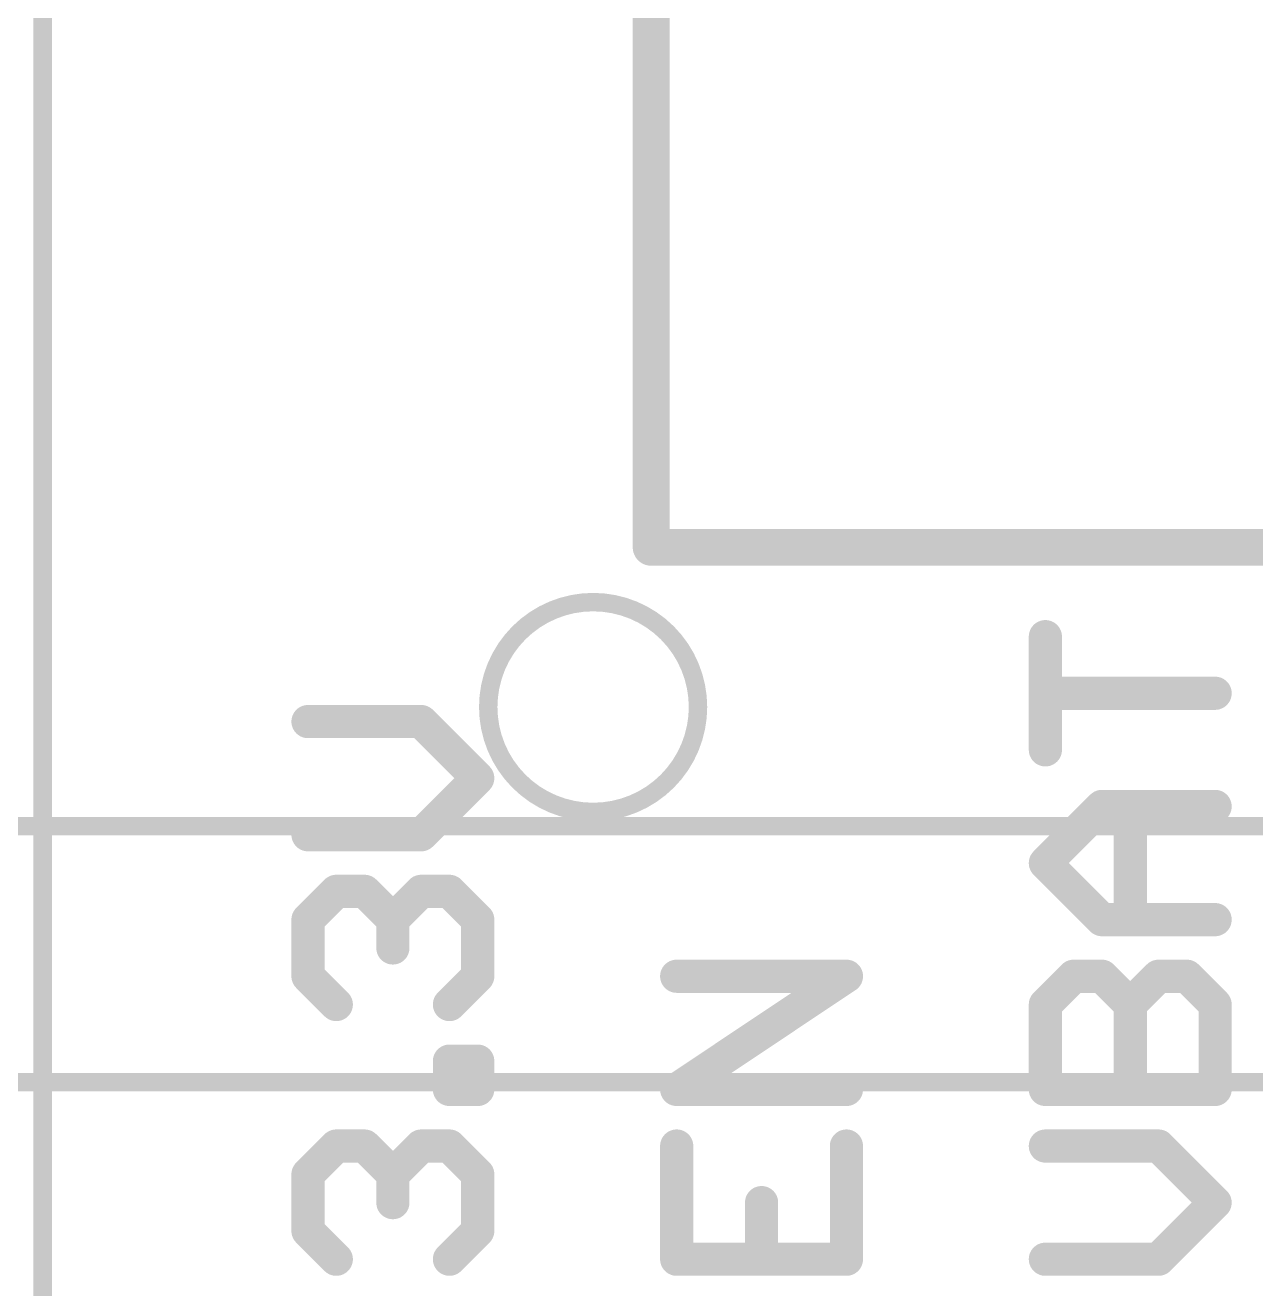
# Model space of a CAD drawing. Header units: millimetres. Extents: x 14 to 185, y 20 to 238.
# Drawn here: x 42.55 to 51.03, y 29.82 to 38.52 of the extents above; entities that cross this region are included whole.
import ezdxf

# ---------------------------------------------------------------- set-up
doc = ezdxf.new("R2010")
doc.units = ezdxf.units.MM
doc.layers.add('BottomOverlay', color=54, linetype='Continuous')
doc.layers.add('TopOverlay', color=2, linetype='Continuous')

# ---------------------------------------------------------------- blocks, each defined once
blk = doc.blocks.new('ADAFRUIT_746_10')
at = {"layer": 'TopOverlay', "const_width": 0.127}
for points in [[(-2.54, 0.508), (-2.54, 28.337)], [(1.5885, 7.494), (1.5885, 23.494)], [(1.5885, 7.494), (1.5885, 23.494)], [(1.7155, 7.494), (1.7155, 23.494)], [(1.7155, 7.494), (1.7155, 23.494)], [(1.652, 7.5575), (17.652, 7.5575)], [(1.652, 7.4305), (17.652, 7.4305)], [(4.317, 6.099), (4.317, 6.8786)], [(4.4186, 6.099), (4.4186, 6.8786)], [(4.3678, 6.5396), (5.5372, 6.5396)], [(4.3678, 6.438), (5.5372, 6.438)], [(-0.7122, 6.3447), (0.0674, 6.3447)], [(0.1033, 6.3298), (0.4931, 5.94)], [(-0.7122, 6.2431), (0.0674, 6.2431)], [(0.0315, 6.258), (0.4213, 5.8682)], [(0.0315, 5.5502), (0.4213, 5.94)], [(0.1033, 5.4784), (0.4931, 5.8682)], [(4.3319, 5.3553), (4.7217, 5.7451)], [(4.7576, 5.76), (5.5372, 5.76)], [(4.9017, 4.9296), (4.9017, 5.7092)], [(5.0033, 4.9296), (5.0033, 5.7092)], [(4.4037, 5.2835), (4.7935, 5.6733)], [(4.7576, 5.6584), (5.5372, 5.6584)], [(-0.7122, 5.5651), (0.0674, 5.5651)], [(-0.7122, 5.4635), (0.0674, 5.4635)], [(4.4037, 5.3553), (4.7935, 4.9655)], [(4.3319, 5.2835), (4.7217, 4.8937)], [(-0.7481, 4.9655), (-0.5532, 5.1604)], [(-0.5173, 5.1753), (-0.3224, 5.1753)], [(-0.2865, 5.1604), (-0.0916, 4.9655)], [(-0.1634, 4.9655), (0.0315, 5.1604)], [(0.0674, 5.1753), (0.2623, 5.1753)], [(0.2982, 5.1604), (0.4931, 4.9655)], [(-0.6763, 4.8937), (-0.4814, 5.0886)], [(-0.5173, 5.0737), (-0.3224, 5.0737)], [(-0.3583, 5.0886), (-0.1634, 4.8937)], [(-0.0916, 4.8937), (0.1033, 5.0886)], [(0.0674, 5.0737), (0.2623, 5.0737)], [(0.2264, 5.0886), (0.4213, 4.8937)], [(-0.763, 4.5398), (-0.763, 4.9296)], [(-0.6614, 4.5398), (-0.6614, 4.9296)], [(-0.1783, 4.7347), (-0.1783, 4.9296)], [(-0.0767, 4.7347), (-0.0767, 4.9296)], [(0.4064, 4.5398), (0.4064, 4.9296)], [(0.508, 4.5398), (0.508, 4.9296)], [(4.7576, 4.9804), (5.5372, 4.9804)], [(4.7576, 4.8788), (5.5372, 4.8788)], [(-0.6763, 4.5757), (-0.4814, 4.3808)], [(0.2264, 4.3808), (0.4213, 4.5757)], [(1.7996, 3.8025), (2.969, 4.5821)], [(1.8278, 4.5906), (2.9972, 4.5906)], [(4.3319, 4.3808), (4.5268, 4.5757)], [(4.5627, 4.5906), (4.7576, 4.5906)], [(4.7935, 4.5757), (4.9884, 4.3808)], [(4.9166, 4.3808), (5.1115, 4.5757)], [(5.1474, 4.5906), (5.3423, 4.5906)], [(5.3782, 4.5757), (5.5731, 4.3808)], [(-0.7481, 4.5039), (-0.5532, 4.309)], [(0.2982, 4.309), (0.4931, 4.5039)], [(1.8278, 4.489), (2.9972, 4.489)], [(1.856, 3.7179), (3.0254, 4.4975)], [(4.4037, 4.309), (4.5986, 4.5039)], [(4.5627, 4.489), (4.7576, 4.489)], [(4.7217, 4.5039), (4.9166, 4.309)], [(4.9884, 4.309), (5.1833, 4.5039)], [(5.1474, 4.489), (5.3423, 4.489)], [(5.3064, 4.5039), (5.5013, 4.309)], [(4.317, 3.7602), (4.317, 4.3449)], [(4.4186, 3.7602), (4.4186, 4.3449)], [(4.9017, 3.7602), (4.9017, 4.3449)], [(5.0033, 3.7602), (5.0033, 4.3449)], [(5.4864, 3.7602), (5.4864, 4.3449)], [(5.588, 3.7602), (5.588, 4.3449)], [(0.2115, 3.7602), (0.2115, 3.9551)], [(0.2623, 4.0059), (0.4572, 4.0059)], [(0.3131, 3.7602), (0.3131, 3.9551)], [(0.4064, 3.7602), (0.4064, 3.9551)], [(0.508, 3.7602), (0.508, 3.9551)], [(0.2623, 3.9043), (0.4572, 3.9043)], [(0.2623, 3.811), (0.4572, 3.811)], [(1.8278, 3.811), (2.9972, 3.811)], [(4.3678, 3.811), (5.5372, 3.811)], [(0.2623, 3.7094), (0.4572, 3.7094)], [(1.8278, 3.7094), (2.9972, 3.7094)], [(4.3678, 3.7094), (5.5372, 3.7094)], [(-0.5173, 3.4212), (-0.3224, 3.4212)], [(0.0674, 3.4212), (0.2623, 3.4212)], [(4.3678, 3.4212), (5.1474, 3.4212)], [(-0.7481, 3.2114), (-0.5532, 3.4063)], [(-0.6763, 3.1396), (-0.4814, 3.3345)], [(-0.3583, 3.3345), (-0.1634, 3.1396)], [(-0.2865, 3.4063), (-0.0916, 3.2114)], [(-0.1634, 3.2114), (0.0315, 3.4063)], [(-0.0916, 3.1396), (0.1033, 3.3345)], [(0.2264, 3.3345), (0.4213, 3.1396)], [(0.2982, 3.4063), (0.4931, 3.2114)], [(1.777, 2.5908), (1.777, 3.3704)], [(1.8786, 2.5908), (1.8786, 3.3704)], [(2.9464, 2.5908), (2.9464, 3.3704)], [(3.048, 2.5908), (3.048, 3.3704)], [(5.1115, 3.3345), (5.5013, 2.9447)], [(5.1833, 3.4063), (5.5731, 3.0165)], [(-0.5173, 3.3196), (-0.3224, 3.3196)], [(0.0674, 3.3196), (0.2623, 3.3196)], [(4.3678, 3.3196), (5.1474, 3.3196)], [(-0.763, 2.7857), (-0.763, 3.1755)], [(-0.6614, 2.7857), (-0.6614, 3.1755)], [(-0.1783, 2.9806), (-0.1783, 3.1755)], [(-0.0767, 2.9806), (-0.0767, 3.1755)], [(0.4064, 2.7857), (0.4064, 3.1755)], [(0.508, 2.7857), (0.508, 3.1755)], [(5.1115, 2.6267), (5.5013, 3.0165)], [(2.3617, 2.5908), (2.3617, 2.9806)], [(2.4633, 2.5908), (2.4633, 2.9806)], [(5.1833, 2.5549), (5.5731, 2.9447)], [(-0.6763, 2.8216), (-0.4814, 2.6267)], [(0.2264, 2.6267), (0.4213, 2.8216)], [(-0.7481, 2.7498), (-0.5532, 2.5549)], [(0.2982, 2.5549), (0.4931, 2.7498)], [(1.8278, 2.6416), (2.9972, 2.6416)], [(4.3678, 2.6416), (5.1474, 2.6416)], [(1.8278, 2.54), (2.9972, 2.54)], [(4.3678, 2.54), (5.1474, 2.54)]]:
    blk.add_lwpolyline(points, dxfattribs=at)
for points in [[(1.652, 7.4305, -1), (1.652, 7.5575)], [(1.7155, 7.494, -1), (1.5885, 7.494)], [(1.7155, 7.494, -1), (1.5885, 7.494)], [(4.317, 6.8786, -1), (4.4186, 6.8786)], [(4.3678, 6.438, -1), (4.3678, 6.5396)], [(5.5372, 6.5396, -1), (5.5372, 6.438)], [(-0.7122, 6.2431, -1), (-0.7122, 6.3447)], [(0.0315, 6.258, -1), (0.1033, 6.3298)], [(0.0674, 6.3447, -1), (0.0674, 6.2431)], [(4.4186, 6.099, -1), (4.317, 6.099)], [(0.4213, 5.94, -1), (0.4931, 5.8682)], [(0.4931, 5.94, -1), (0.4213, 5.8682)], [(4.7576, 5.6584, -1), (4.7576, 5.76)], [(4.7217, 5.7451, -1), (4.7935, 5.6733)], [(4.9017, 5.7092, -1), (5.0033, 5.7092)], [(5.5372, 5.76, -1), (5.5372, 5.6584)], [(-0.7122, 5.4635, -1), (-0.7122, 5.5651)], [(0.1033, 5.4784, -1), (0.0315, 5.5502)], [(0.0674, 5.5651, -1), (0.0674, 5.4635)], [(4.3319, 5.2835, -1), (4.4037, 5.3553)], [(4.4037, 5.2835, -1), (4.3319, 5.3553)], [(-0.5173, 5.0737, -1), (-0.5173, 5.1753)], [(-0.5532, 5.1604, -1), (-0.4814, 5.0886)], [(-0.3583, 5.0886, -1), (-0.2865, 5.1604)], [(-0.3224, 5.1753, -1), (-0.3224, 5.0737)], [(0.0674, 5.0737, -1), (0.0674, 5.1753)], [(0.0315, 5.1604, -1), (0.1033, 5.0886)], [(0.2264, 5.0886, -1), (0.2982, 5.1604)], [(0.2623, 5.1753, -1), (0.2623, 5.0737)], [(-0.763, 4.9296, -1), (-0.6614, 4.9296)], [(-0.6763, 4.8937, -1), (-0.7481, 4.9655)], [(-0.1783, 4.9296, -1), (-0.0767, 4.9296)], [(-0.0916, 4.8937, -1), (-0.1634, 4.9655)], [(-0.0916, 4.9655, -1), (-0.1634, 4.8937)], [(0.4064, 4.9296, -1), (0.508, 4.9296)], [(0.4931, 4.9655, -1), (0.4213, 4.8937)], [(4.7576, 4.8788, -1), (4.7576, 4.9804)], [(4.7935, 4.9655, -1), (4.7217, 4.8937)], [(5.0033, 4.9296, -1), (4.9017, 4.9296)], [(5.5372, 4.9804, -1), (5.5372, 4.8788)], [(-0.0767, 4.7347, -1), (-0.1783, 4.7347)], [(-0.7481, 4.5039, -1), (-0.6763, 4.5757)], [(0.4213, 4.5757, -1), (0.4931, 4.5039)], [(1.8278, 4.489, -1), (1.8278, 4.5906)], [(2.969, 4.5821, -1), (3.0254, 4.4975)], [(2.9972, 4.5906, -1), (2.9972, 4.489)], [(4.5627, 4.489, -1), (4.5627, 4.5906)], [(4.5268, 4.5757, -1), (4.5986, 4.5039)], [(4.7217, 4.5039, -1), (4.7935, 4.5757)], [(4.7576, 4.5906, -1), (4.7576, 4.489)], [(5.1474, 4.489, -1), (5.1474, 4.5906)], [(5.1115, 4.5757, -1), (5.1833, 4.5039)], [(5.3064, 4.5039, -1), (5.3782, 4.5757)], [(5.3423, 4.5906, -1), (5.3423, 4.489)], [(-0.6614, 4.5398, -1), (-0.763, 4.5398)], [(0.508, 4.5398, -1), (0.4064, 4.5398)], [(-0.4814, 4.3808, -1), (-0.5532, 4.309)], [(0.2982, 4.309, -1), (0.2264, 4.3808)], [(4.317, 4.3449, -1), (4.4186, 4.3449)], [(4.4037, 4.309, -1), (4.3319, 4.3808)], [(4.9017, 4.3449, -1), (5.0033, 4.3449)], [(4.9884, 4.309, -1), (4.9166, 4.3808)], [(4.9884, 4.3808, -1), (4.9166, 4.309)], [(5.4864, 4.3449, -1), (5.588, 4.3449)], [(5.5731, 4.3808, -1), (5.5013, 4.309)], [(0.2115, 3.9551, -1), (0.3131, 3.9551)], [(0.2623, 3.9043, -1), (0.2623, 4.0059)], [(0.4064, 3.9551, -1), (0.508, 3.9551)], [(0.4572, 4.0059, -1), (0.4572, 3.9043)], [(0.2623, 3.7094, -1), (0.2623, 3.811)], [(0.4572, 3.811, -1), (0.4572, 3.7094)], [(1.8278, 3.7094, -1), (1.8278, 3.811)], [(1.856, 3.7179, -1), (1.7996, 3.8025)], [(2.9972, 3.811, -1), (2.9972, 3.7094)], [(4.3678, 3.7094, -1), (4.3678, 3.811)], [(5.5372, 3.811, -1), (5.5372, 3.7094)], [(0.3131, 3.7602, -1), (0.2115, 3.7602)], [(0.508, 3.7602, -1), (0.4064, 3.7602)], [(4.4186, 3.7602, -1), (4.317, 3.7602)], [(5.0033, 3.7602, -1), (4.9017, 3.7602)], [(5.588, 3.7602, -1), (5.4864, 3.7602)], [(-0.5173, 3.3196, -1), (-0.5173, 3.4212)], [(-0.5532, 3.4063, -1), (-0.4814, 3.3345)], [(-0.3583, 3.3345, -1), (-0.2865, 3.4063)], [(-0.3224, 3.4212, -1), (-0.3224, 3.3196)], [(0.0674, 3.3196, -1), (0.0674, 3.4212)], [(0.0315, 3.4063, -1), (0.1033, 3.3345)], [(0.2264, 3.3345, -1), (0.2982, 3.4063)], [(0.2623, 3.4212, -1), (0.2623, 3.3196)], [(1.777, 3.3704, -1), (1.8786, 3.3704)], [(2.9464, 3.3704, -1), (3.048, 3.3704)], [(4.3678, 3.3196, -1), (4.3678, 3.4212)], [(5.1115, 3.3345, -1), (5.1833, 3.4063)], [(5.1474, 3.4212, -1), (5.1474, 3.3196)], [(-0.763, 3.1755, -1), (-0.6614, 3.1755)], [(-0.6763, 3.1396, -1), (-0.7481, 3.2114)], [(-0.1783, 3.1755, -1), (-0.0767, 3.1755)], [(-0.0916, 3.1396, -1), (-0.1634, 3.2114)], [(-0.0916, 3.2114, -1), (-0.1634, 3.1396)], [(0.4064, 3.1755, -1), (0.508, 3.1755)], [(0.4931, 3.2114, -1), (0.4213, 3.1396)], [(2.3617, 2.9806, -1), (2.4633, 2.9806)], [(5.5013, 3.0165, -1), (5.5731, 2.9447)], [(5.5731, 3.0165, -1), (5.5013, 2.9447)], [(-0.0767, 2.9806, -1), (-0.1783, 2.9806)], [(-0.7481, 2.7498, -1), (-0.6763, 2.8216)], [(0.4213, 2.8216, -1), (0.4931, 2.7498)], [(-0.6614, 2.7857, -1), (-0.763, 2.7857)], [(0.508, 2.7857, -1), (0.4064, 2.7857)], [(1.8278, 2.54, -1), (1.8278, 2.6416)], [(2.9972, 2.6416, -1), (2.9972, 2.54)], [(4.3678, 2.54, -1), (4.3678, 2.6416)], [(5.1474, 2.6416, -1), (5.1474, 2.54)], [(-0.4814, 2.6267, -1), (-0.5532, 2.5549)], [(0.2982, 2.5549, -1), (0.2264, 2.6267)], [(1.8786, 2.5908, -1), (1.777, 2.5908)], [(2.4633, 2.5908, -1), (2.3617, 2.5908)], [(3.048, 2.5908, -1), (2.9464, 2.5908)], [(5.1833, 2.5549, -1), (5.1115, 2.6267)]]:
    blk.add_lwpolyline(points, format="xyb", dxfattribs=at)
at = {"layer": 'TopOverlay'}
for points, const_width in [([(1.6203, 7.5575, 1), (1.6838, 7.5575, 1)], 0.0635), ([(1.6203, 7.5575, 1), (1.6838, 7.5575, 1)], 0.0635), ([(1.5568, 7.494, 1), (1.6203, 7.494, 1)], 0.0635), ([(1.5568, 7.494, 1), (1.6203, 7.494, 1)], 0.0635), ([(1.5568, 7.494, 1), (1.6203, 7.494, 1)], 0.0635), ([(1.5568, 7.494, 1), (1.6203, 7.494, 1)], 0.0635), ([(1.6203, 7.4305, 1), (1.6838, 7.4305, 1)], 0.0635), ([(1.6203, 7.4305, 1), (1.6838, 7.4305, 1)], 0.0635), ([(1.6838, 7.494, 1), (1.7473, 7.494, 1)], 0.0635), ([(1.6838, 7.494, 1), (1.7473, 7.494, 1)], 0.0635), ([(1.6838, 7.494, 1), (1.7473, 7.494, 1)], 0.0635), ([(1.6838, 7.494, 1), (1.7473, 7.494, 1)], 0.0635), ([(1.9746, 6.394, 1), (0.5294, 6.394, 1)], 0.127), ([(4.2852, 6.8786, 1), (4.3487, 6.8786, 1)], 0.0635), ([(4.2852, 6.8786, 1), (4.3487, 6.8786, 1)], 0.0635), ([(4.3868, 6.8786, 1), (4.4503, 6.8786, 1)], 0.0635), ([(4.3868, 6.8786, 1), (4.4503, 6.8786, 1)], 0.0635), ([(4.336, 6.5396, 1), (4.3995, 6.5396, 1)], 0.0635), ([(4.336, 6.5396, 1), (4.3995, 6.5396, 1)], 0.0635), ([(5.5054, 6.5396, 1), (5.569, 6.5396, 1)], 0.0635), ([(5.5054, 6.5396, 1), (5.569, 6.5396, 1)], 0.0635), ([(0.4976, 6.394, 1), (0.5611, 6.394, 1)], 0.0635), ([(1.9428, 6.394, 1), (2.0063, 6.394, 1)], 0.0635), ([(4.336, 6.438, 1), (4.3995, 6.438, 1)], 0.0635), ([(4.336, 6.438, 1), (4.3995, 6.438, 1)], 0.0635), ([(5.5054, 6.438, 1), (5.569, 6.438, 1)], 0.0635), ([(5.5054, 6.438, 1), (5.569, 6.438, 1)], 0.0635), ([(-0.744, 6.3447, 1), (-0.6805, 6.3447, 1)], 0.0635), ([(-0.744, 6.3447, 1), (-0.6805, 6.3447, 1)], 0.0635), ([(0.0356, 6.3447, 1), (0.0991, 6.3447, 1)], 0.0635), ([(0.0356, 6.3447, 1), (0.0991, 6.3447, 1)], 0.0635), ([(0.0715, 6.3298, 1), (0.135, 6.3298, 1)], 0.0635), ([(0.0715, 6.3298, 1), (0.135, 6.3298, 1)], 0.0635), ([(-0.744, 6.2431, 1), (-0.6805, 6.2431, 1)], 0.0635), ([(-0.744, 6.2431, 1), (-0.6805, 6.2431, 1)], 0.0635), ([(-0.0002, 6.258, 1), (0.0633, 6.258, 1)], 0.0635), ([(-0.0003, 6.258, 1), (0.0632, 6.258, 1)], 0.0635), ([(0.0356, 6.2431, 1), (0.0991, 6.2431, 1)], 0.0635), ([(0.0356, 6.2431, 1), (0.0991, 6.2431, 1)], 0.0635), ([(4.2852, 6.099, 1), (4.3487, 6.099, 1)], 0.0635), ([(4.2852, 6.099, 1), (4.3487, 6.099, 1)], 0.0635), ([(4.3868, 6.099, 1), (4.4503, 6.099, 1)], 0.0635), ([(4.3868, 6.099, 1), (4.4503, 6.099, 1)], 0.0635), ([(0.3895, 5.94, 1), (0.453, 5.94, 1)], 0.0635), ([(0.3895, 5.94, 1), (0.453, 5.94, 1)], 0.0635), ([(0.3895, 5.8682, 1), (0.453, 5.8682, 1)], 0.0635), ([(0.3895, 5.8682, 1), (0.453, 5.8682, 1)], 0.0635), ([(0.4614, 5.94, 1), (0.5249, 5.94, 1)], 0.0635), ([(0.4614, 5.94, 1), (0.5249, 5.94, 1)], 0.0635), ([(0.4614, 5.8682, 1), (0.5249, 5.8682, 1)], 0.0635), ([(0.4614, 5.8682, 1), (0.5249, 5.8682, 1)], 0.0635), ([(4.6899, 5.7451, 1), (4.7534, 5.7451, 1)], 0.0635), ([(4.6899, 5.7451, 1), (4.7534, 5.7451, 1)], 0.0635), ([(4.7259, 5.76, 1), (4.7894, 5.76, 1)], 0.0635), ([(4.7259, 5.76, 1), (4.7894, 5.76, 1)], 0.0635), ([(4.8699, 5.7092, 1), (4.9334, 5.7092, 1)], 0.0635), ([(4.8699, 5.7092, 1), (4.9334, 5.7092, 1)], 0.0635), ([(4.9715, 5.7092, 1), (5.035, 5.7092, 1)], 0.0635), ([(4.9715, 5.7092, 1), (5.035, 5.7092, 1)], 0.0635), ([(5.5054, 5.76, 1), (5.569, 5.76, 1)], 0.0635), ([(5.5054, 5.76, 1), (5.569, 5.76, 1)], 0.0635), ([(4.7259, 5.6584, 1), (4.7894, 5.6584, 1)], 0.0635), ([(4.7259, 5.6584, 1), (4.7894, 5.6584, 1)], 0.0635), ([(4.7618, 5.6733, 1), (4.8253, 5.6733, 1)], 0.0635), ([(4.7618, 5.6733, 1), (4.8253, 5.6733, 1)], 0.0635), ([(5.5054, 5.6584, 1), (5.569, 5.6584, 1)], 0.0635), ([(5.5054, 5.6584, 1), (5.569, 5.6584, 1)], 0.0635), ([(-0.744, 5.5651, 1), (-0.6805, 5.5651, 1)], 0.0635), ([(-0.744, 5.5651, 1), (-0.6805, 5.5651, 1)], 0.0635), ([(-0.0002, 5.5502, 1), (0.0633, 5.5502, 1)], 0.0635), ([(-0.0002, 5.5502, 1), (0.0633, 5.5502, 1)], 0.0635), ([(0.0356, 5.5651, 1), (0.0991, 5.5651, 1)], 0.0635), ([(0.0356, 5.5651, 1), (0.0991, 5.5651, 1)], 0.0635), ([(-0.744, 5.4635, 1), (-0.6805, 5.4635, 1)], 0.0635), ([(-0.744, 5.4635, 1), (-0.6805, 5.4635, 1)], 0.0635), ([(0.0356, 5.4635, 1), (0.0991, 5.4635, 1)], 0.0635), ([(0.0356, 5.4635, 1), (0.0991, 5.4635, 1)], 0.0635), ([(0.0715, 5.4784, 1), (0.135, 5.4784, 1)], 0.0635), ([(0.0715, 5.4784, 1), (0.135, 5.4784, 1)], 0.0635), ([(4.3001, 5.3553, 1), (4.3636, 5.3553, 1)], 0.0635), ([(4.3001, 5.3553, 1), (4.3636, 5.3553, 1)], 0.0635), ([(4.3719, 5.3553, 1), (4.4354, 5.3553, 1)], 0.0635), ([(4.3719, 5.3553, 1), (4.4354, 5.3553, 1)], 0.0635), ([(4.3001, 5.2835, 1), (4.3636, 5.2835, 1)], 0.0635), ([(4.3001, 5.2835, 1), (4.3636, 5.2835, 1)], 0.0635), ([(4.3719, 5.2835, 1), (4.4354, 5.2835, 1)], 0.0635), ([(4.3719, 5.2835, 1), (4.4354, 5.2835, 1)], 0.0635), ([(-0.5849, 5.1604, 1), (-0.5214, 5.1604, 1)], 0.0635), ([(-0.5849, 5.1604, 1), (-0.5214, 5.1604, 1)], 0.0635), ([(-0.549, 5.1753, 1), (-0.4855, 5.1753, 1)], 0.0635), ([(-0.549, 5.1753, 1), (-0.4855, 5.1753, 1)], 0.0635), ([(-0.3541, 5.1753, 1), (-0.2906, 5.1753, 1)], 0.0635), ([(-0.3541, 5.1753, 1), (-0.2906, 5.1753, 1)], 0.0635), ([(-0.3182, 5.1604, 1), (-0.2547, 5.1604, 1)], 0.0635), ([(-0.3182, 5.1604, 1), (-0.2547, 5.1604, 1)], 0.0635), ([(-0.0002, 5.1604, 1), (0.0633, 5.1604, 1)], 0.0635), ([(-0.0002, 5.1604, 1), (0.0633, 5.1604, 1)], 0.0635), ([(0.0356, 5.1753, 1), (0.0991, 5.1753, 1)], 0.0635), ([(0.0356, 5.1753, 1), (0.0991, 5.1753, 1)], 0.0635), ([(0.2306, 5.1753, 1), (0.2941, 5.1753, 1)], 0.0635), ([(0.2306, 5.1753, 1), (0.2941, 5.1753, 1)], 0.0635), ([(0.2665, 5.1604, 1), (0.33, 5.1604, 1)], 0.0635), ([(0.2665, 5.1604, 1), (0.33, 5.1604, 1)], 0.0635), ([(-0.549, 5.0737, 1), (-0.4855, 5.0737, 1)], 0.0635), ([(-0.549, 5.0737, 1), (-0.4855, 5.0737, 1)], 0.0635), ([(-0.5132, 5.0886, 1), (-0.4497, 5.0886, 1)], 0.0635), ([(-0.5132, 5.0886, 1), (-0.4497, 5.0886, 1)], 0.0635), ([(-0.3901, 5.0886, 1), (-0.3266, 5.0886, 1)], 0.0635), ([(-0.3901, 5.0886, 1), (-0.3266, 5.0886, 1)], 0.0635), ([(-0.3541, 5.0737, 1), (-0.2906, 5.0737, 1)], 0.0635), ([(-0.3541, 5.0737, 1), (-0.2906, 5.0737, 1)], 0.0635), ([(0.0356, 5.0737, 1), (0.0991, 5.0737, 1)], 0.0635), ([(0.0356, 5.0737, 1), (0.0991, 5.0737, 1)], 0.0635), ([(0.0715, 5.0886, 1), (0.135, 5.0886, 1)], 0.0635), ([(0.0715, 5.0886, 1), (0.135, 5.0886, 1)], 0.0635), ([(0.1947, 5.0886, 1), (0.2582, 5.0886, 1)], 0.0635), ([(0.1947, 5.0886, 1), (0.2582, 5.0886, 1)], 0.0635), ([(0.2306, 5.0737, 1), (0.2941, 5.0737, 1)], 0.0635), ([(0.2306, 5.0737, 1), (0.2941, 5.0737, 1)], 0.0635), ([(-0.7948, 4.9296, 1), (-0.7313, 4.9296, 1)], 0.0635), ([(-0.7948, 4.9296, 1), (-0.7313, 4.9296, 1)], 0.0635), ([(-0.7799, 4.9655, 1), (-0.7164, 4.9655, 1)], 0.0635), ([(-0.7799, 4.9655, 1), (-0.7164, 4.9655, 1)], 0.0635), ([(-0.6932, 4.9296, 1), (-0.6297, 4.9296, 1)], 0.0635), ([(-0.6932, 4.9296, 1), (-0.6297, 4.9296, 1)], 0.0635), ([(-0.2101, 4.9296, 1), (-0.1466, 4.9296, 1)], 0.0635), ([(-0.2101, 4.9296, 1), (-0.1466, 4.9296, 1)], 0.0635), ([(-0.1952, 4.9655, 1), (-0.1317, 4.9655, 1)], 0.0635), ([(-0.1952, 4.9655, 1), (-0.1317, 4.9655, 1)], 0.0635), ([(-0.1234, 4.9655, 1), (-0.0599, 4.9655, 1)], 0.0635), ([(-0.1234, 4.9655, 1), (-0.0599, 4.9655, 1)], 0.0635), ([(-0.1085, 4.9296, 1), (-0.045, 4.9296, 1)], 0.0635), ([(-0.1085, 4.9296, 1), (-0.045, 4.9296, 1)], 0.0635), ([(0.3746, 4.9296, 1), (0.4381, 4.9296, 1)], 0.0635), ([(0.3746, 4.9296, 1), (0.4381, 4.9296, 1)], 0.0635), ([(0.4614, 4.9655, 1), (0.5249, 4.9655, 1)], 0.0635), ([(0.4614, 4.9655, 1), (0.5249, 4.9655, 1)], 0.0635), ([(0.4763, 4.9296, 1), (0.5397, 4.9296, 1)], 0.0635), ([(0.4763, 4.9296, 1), (0.5397, 4.9296, 1)], 0.0635), ([(4.7259, 4.9804, 1), (4.7894, 4.9804, 1)], 0.0635), ([(4.7259, 4.9804, 1), (4.7894, 4.9804, 1)], 0.0635), ([(4.7618, 4.9655, 1), (4.8253, 4.9655, 1)], 0.0635), ([(4.7618, 4.9655, 1), (4.8253, 4.9655, 1)], 0.0635), ([(4.8699, 4.9296, 1), (4.9334, 4.9296, 1)], 0.0635), ([(4.8699, 4.9296, 1), (4.9334, 4.9296, 1)], 0.0635), ([(4.9715, 4.9296, 1), (5.035, 4.9296, 1)], 0.0635), ([(4.9715, 4.9296, 1), (5.035, 4.9296, 1)], 0.0635), ([(5.5054, 4.9804, 1), (5.569, 4.9804, 1)], 0.0635), ([(5.5054, 4.9804, 1), (5.569, 4.9804, 1)], 0.0635), ([(-0.7081, 4.8937, 1), (-0.6446, 4.8937, 1)], 0.0635), ([(-0.7081, 4.8937, 1), (-0.6446, 4.8937, 1)], 0.0635), ([(-0.1952, 4.8937, 1), (-0.1317, 4.8937, 1)], 0.0635), ([(-0.1952, 4.8937, 1), (-0.1317, 4.8937, 1)], 0.0635), ([(-0.1234, 4.8937, 1), (-0.0599, 4.8937, 1)], 0.0635), ([(-0.1234, 4.8937, 1), (-0.0599, 4.8937, 1)], 0.0635), ([(0.3895, 4.8937, 1), (0.453, 4.8937, 1)], 0.0635), ([(0.3895, 4.8937, 1), (0.453, 4.8937, 1)], 0.0635), ([(4.6899, 4.8937, 1), (4.7534, 4.8937, 1)], 0.0635), ([(4.6899, 4.8937, 1), (4.7534, 4.8937, 1)], 0.0635), ([(4.7259, 4.8788, 1), (4.7894, 4.8788, 1)], 0.0635), ([(4.7259, 4.8788, 1), (4.7894, 4.8788, 1)], 0.0635), ([(5.5054, 4.8788, 1), (5.569, 4.8788, 1)], 0.0635), ([(5.5054, 4.8788, 1), (5.569, 4.8788, 1)], 0.0635), ([(-0.2101, 4.7347, 1), (-0.1466, 4.7347, 1)], 0.0635), ([(-0.2101, 4.7347, 1), (-0.1466, 4.7347, 1)], 0.0635), ([(-0.1085, 4.7347, 1), (-0.045, 4.7347, 1)], 0.0635), ([(-0.1085, 4.7347, 1), (-0.045, 4.7347, 1)], 0.0635), ([(-0.7081, 4.5757, 1), (-0.6446, 4.5757, 1)], 0.0635), ([(-0.7081, 4.5757, 1), (-0.6446, 4.5757, 1)], 0.0635), ([(0.3895, 4.5757, 1), (0.453, 4.5757, 1)], 0.0635), ([(0.3895, 4.5757, 1), (0.453, 4.5757, 1)], 0.0635), ([(1.796, 4.5906, 1), (1.8595, 4.5906, 1)], 0.0635), ([(1.796, 4.5906, 1), (1.8595, 4.5906, 1)], 0.0635), ([(2.9373, 4.5821, 1), (3.0008, 4.5821, 1)], 0.0635), ([(2.9373, 4.5821, 1), (3.0008, 4.5821, 1)], 0.0635), ([(2.9655, 4.5906, 1), (3.029, 4.5906, 1)], 0.0635), ([(2.9655, 4.5906, 1), (3.029, 4.5906, 1)], 0.0635), ([(4.4951, 4.5757, 1), (4.5586, 4.5757, 1)], 0.0635), ([(4.4951, 4.5757, 1), (4.5586, 4.5757, 1)], 0.0635), ([(4.531, 4.5906, 1), (4.5945, 4.5906, 1)], 0.0635), ([(4.531, 4.5906, 1), (4.5945, 4.5906, 1)], 0.0635), ([(4.7259, 4.5906, 1), (4.7894, 4.5906, 1)], 0.0635), ([(4.7259, 4.5906, 1), (4.7894, 4.5906, 1)], 0.0635), ([(4.7618, 4.5757, 1), (4.8253, 4.5757, 1)], 0.0635), ([(4.7618, 4.5757, 1), (4.8253, 4.5757, 1)], 0.0635), ([(5.0798, 4.5757, 1), (5.1433, 4.5757, 1)], 0.0635), ([(5.0798, 4.5757, 1), (5.1433, 4.5757, 1)], 0.0635), ([(5.1156, 4.5906, 1), (5.1791, 4.5906, 1)], 0.0635), ([(5.1156, 4.5906, 1), (5.1791, 4.5906, 1)], 0.0635), ([(5.3106, 4.5906, 1), (5.3741, 4.5906, 1)], 0.0635), ([(5.3106, 4.5906, 1), (5.3741, 4.5906, 1)], 0.0635), ([(5.3465, 4.5757, 1), (5.41, 4.5757, 1)], 0.0635), ([(5.3465, 4.5757, 1), (5.41, 4.5757, 1)], 0.0635), ([(-0.7948, 4.5398, 1), (-0.7313, 4.5398, 1)], 0.0635), ([(-0.7948, 4.5398, 1), (-0.7313, 4.5398, 1)], 0.0635), ([(-0.7799, 4.5039, 1), (-0.7164, 4.5039, 1)], 0.0635), ([(-0.7799, 4.5039, 1), (-0.7164, 4.5039, 1)], 0.0635), ([(-0.6932, 4.5398, 1), (-0.6297, 4.5398, 1)], 0.0635), ([(-0.6932, 4.5398, 1), (-0.6297, 4.5398, 1)], 0.0635), ([(0.3746, 4.5398, 1), (0.4381, 4.5398, 1)], 0.0635), ([(0.3746, 4.5398, 1), (0.4381, 4.5398, 1)], 0.0635), ([(0.4614, 4.5039, 1), (0.5249, 4.5039, 1)], 0.0635), ([(0.4614, 4.5039, 1), (0.5249, 4.5039, 1)], 0.0635), ([(0.4763, 4.5398, 1), (0.5397, 4.5398, 1)], 0.0635), ([(0.4763, 4.5398, 1), (0.5397, 4.5398, 1)], 0.0635), ([(1.796, 4.489, 1), (1.8595, 4.489, 1)], 0.0635), ([(1.796, 4.489, 1), (1.8595, 4.489, 1)], 0.0635), ([(2.9655, 4.489, 1), (3.029, 4.489, 1)], 0.0635), ([(2.9655, 4.489, 1), (3.029, 4.489, 1)], 0.0635), ([(2.9936, 4.4975, 1), (3.0571, 4.4975, 1)], 0.0635), ([(2.9936, 4.4975, 1), (3.0571, 4.4975, 1)], 0.0635), ([(4.531, 4.489, 1), (4.5945, 4.489, 1)], 0.0635), ([(4.531, 4.489, 1), (4.5945, 4.489, 1)], 0.0635), ([(4.5668, 4.5039, 1), (4.6303, 4.5039, 1)], 0.0635), ([(4.5668, 4.5039, 1), (4.6303, 4.5039, 1)], 0.0635), ([(4.6899, 4.5039, 1), (4.7534, 4.5039, 1)], 0.0635), ([(4.6899, 4.5039, 1), (4.7534, 4.5039, 1)], 0.0635), ([(4.7259, 4.489, 1), (4.7894, 4.489, 1)], 0.0635), ([(4.7259, 4.489, 1), (4.7894, 4.489, 1)], 0.0635), ([(5.1156, 4.489, 1), (5.1791, 4.489, 1)], 0.0635), ([(5.1156, 4.489, 1), (5.1791, 4.489, 1)], 0.0635), ([(5.1515, 4.5039, 1), (5.215, 4.5039, 1)], 0.0635), ([(5.1515, 4.5039, 1), (5.215, 4.5039, 1)], 0.0635), ([(5.2747, 4.5039, 1), (5.3382, 4.5039, 1)], 0.0635), ([(5.2747, 4.5039, 1), (5.3382, 4.5039, 1)], 0.0635), ([(5.3106, 4.489, 1), (5.3741, 4.489, 1)], 0.0635), ([(5.3106, 4.489, 1), (5.3741, 4.489, 1)], 0.0635), ([(-0.5132, 4.3808, 1), (-0.4497, 4.3808, 1)], 0.0635), ([(-0.5132, 4.3808, 1), (-0.4497, 4.3808, 1)], 0.0635), ([(0.1947, 4.3808, 1), (0.2582, 4.3808, 1)], 0.0635), ([(0.1947, 4.3808, 1), (0.2582, 4.3808, 1)], 0.0635), ([(4.3001, 4.3808, 1), (4.3636, 4.3808, 1)], 0.0635), ([(4.3001, 4.3808, 1), (4.3636, 4.3808, 1)], 0.0635), ([(4.8848, 4.3808, 1), (4.9483, 4.3808, 1)], 0.0635), ([(4.8848, 4.3808, 1), (4.9483, 4.3808, 1)], 0.0635), ([(4.9566, 4.3808, 1), (5.0201, 4.3808, 1)], 0.0635), ([(4.9566, 4.3808, 1), (5.0201, 4.3808, 1)], 0.0635), ([(5.5414, 4.3808, 1), (5.6049, 4.3808, 1)], 0.0635), ([(5.5414, 4.3808, 1), (5.6049, 4.3808, 1)], 0.0635), ([(-0.5849, 4.309, 1), (-0.5214, 4.309, 1)], 0.0635), ([(-0.585, 4.309, 1), (-0.5215, 4.309, 1)], 0.0635), ([(0.2665, 4.309, 1), (0.33, 4.309, 1)], 0.0635), ([(0.2665, 4.309, 1), (0.33, 4.309, 1)], 0.0635), ([(4.2852, 4.3449, 1), (4.3487, 4.3449, 1)], 0.0635), ([(4.2852, 4.3449, 1), (4.3487, 4.3449, 1)], 0.0635), ([(4.3719, 4.309, 1), (4.4354, 4.309, 1)], 0.0635), ([(4.3719, 4.309, 1), (4.4354, 4.309, 1)], 0.0635), ([(4.3868, 4.3449, 1), (4.4503, 4.3449, 1)], 0.0635), ([(4.3868, 4.3449, 1), (4.4503, 4.3449, 1)], 0.0635), ([(4.8699, 4.3449, 1), (4.9334, 4.3449, 1)], 0.0635), ([(4.8699, 4.3449, 1), (4.9334, 4.3449, 1)], 0.0635), ([(4.8848, 4.309, 1), (4.9483, 4.309, 1)], 0.0635), ([(4.8848, 4.309, 1), (4.9483, 4.309, 1)], 0.0635), ([(4.9566, 4.309, 1), (5.0201, 4.309, 1)], 0.0635), ([(4.9566, 4.309, 1), (5.0201, 4.309, 1)], 0.0635), ([(4.9715, 4.3449, 1), (5.035, 4.3449, 1)], 0.0635), ([(4.9715, 4.3449, 1), (5.035, 4.3449, 1)], 0.0635), ([(5.4546, 4.3449, 1), (5.5181, 4.3449, 1)], 0.0635), ([(5.4546, 4.3449, 1), (5.5181, 4.3449, 1)], 0.0635), ([(5.4695, 4.309, 1), (5.533, 4.309, 1)], 0.0635), ([(5.4695, 4.309, 1), (5.533, 4.309, 1)], 0.0635), ([(5.5562, 4.3449, 1), (5.6197, 4.3449, 1)], 0.0635), ([(5.5562, 4.3449, 1), (5.6197, 4.3449, 1)], 0.0635), ([(0.1798, 3.9551, 1), (0.2433, 3.9551, 1)], 0.0635), ([(0.1798, 3.9551, 1), (0.2433, 3.9551, 1)], 0.0635), ([(0.2306, 4.0059, 1), (0.2941, 4.0059, 1)], 0.0635), ([(0.2306, 4.0059, 1), (0.2941, 4.0059, 1)], 0.0635), ([(0.2814, 3.9551, 1), (0.3449, 3.9551, 1)], 0.0635), ([(0.2814, 3.9551, 1), (0.3449, 3.9551, 1)], 0.0635), ([(0.3746, 3.9551, 1), (0.4381, 3.9551, 1)], 0.0635), ([(0.3746, 3.9551, 1), (0.4381, 3.9551, 1)], 0.0635), ([(0.4254, 4.0059, 1), (0.4889, 4.0059, 1)], 0.0635), ([(0.4254, 4.0059, 1), (0.4889, 4.0059, 1)], 0.0635), ([(0.4763, 3.9551, 1), (0.5397, 3.9551, 1)], 0.0635), ([(0.4763, 3.9551, 1), (0.5397, 3.9551, 1)], 0.0635), ([(0.2306, 3.9043, 1), (0.2941, 3.9043, 1)], 0.0635), ([(0.2306, 3.9043, 1), (0.2941, 3.9043, 1)], 0.0635), ([(0.4254, 3.9043, 1), (0.4889, 3.9043, 1)], 0.0635), ([(0.4254, 3.9043, 1), (0.4889, 3.9043, 1)], 0.0635), ([(0.2306, 3.811, 1), (0.2941, 3.811, 1)], 0.0635), ([(0.2306, 3.811, 1), (0.2941, 3.811, 1)], 0.0635), ([(0.4254, 3.811, 1), (0.4889, 3.811, 1)], 0.0635), ([(0.4254, 3.811, 1), (0.4889, 3.811, 1)], 0.0635), ([(1.7679, 3.8025, 1), (1.8314, 3.8025, 1)], 0.0635), ([(1.7679, 3.8025, 1), (1.8314, 3.8025, 1)], 0.0635), ([(1.796, 3.811, 1), (1.8595, 3.811, 1)], 0.0635), ([(1.796, 3.811, 1), (1.8595, 3.811, 1)], 0.0635), ([(2.9655, 3.811, 1), (3.029, 3.811, 1)], 0.0635), ([(2.9655, 3.811, 1), (3.029, 3.811, 1)], 0.0635), ([(4.336, 3.811, 1), (4.3995, 3.811, 1)], 0.0635), ([(4.336, 3.811, 1), (4.3995, 3.811, 1)], 0.0635), ([(5.5054, 3.811, 1), (5.569, 3.811, 1)], 0.0635), ([(5.5054, 3.811, 1), (5.569, 3.811, 1)], 0.0635), ([(0.1798, 3.7602, 1), (0.2433, 3.7602, 1)], 0.0635), ([(0.1798, 3.7602, 1), (0.2433, 3.7602, 1)], 0.0635), ([(0.2306, 3.7094, 1), (0.2941, 3.7094, 1)], 0.0635), ([(0.2306, 3.7094, 1), (0.2941, 3.7094, 1)], 0.0635), ([(0.2814, 3.7602, 1), (0.3449, 3.7602, 1)], 0.0635), ([(0.2814, 3.7602, 1), (0.3449, 3.7602, 1)], 0.0635), ([(0.3746, 3.7602, 1), (0.4381, 3.7602, 1)], 0.0635), ([(0.3746, 3.7602, 1), (0.4381, 3.7602, 1)], 0.0635), ([(0.4254, 3.7094, 1), (0.4889, 3.7094, 1)], 0.0635), ([(0.4254, 3.7094, 1), (0.4889, 3.7094, 1)], 0.0635), ([(0.4763, 3.7602, 1), (0.5397, 3.7602, 1)], 0.0635), ([(0.4763, 3.7602, 1), (0.5397, 3.7602, 1)], 0.0635), ([(1.796, 3.7094, 1), (1.8595, 3.7094, 1)], 0.0635), ([(1.796, 3.7094, 1), (1.8595, 3.7094, 1)], 0.0635), ([(1.8243, 3.7179, 1), (1.8878, 3.7179, 1)], 0.0635), ([(1.8242, 3.7179, 1), (1.8877, 3.7179, 1)], 0.0635), ([(2.9655, 3.7094, 1), (3.029, 3.7094, 1)], 0.0635), ([(2.9655, 3.7094, 1), (3.029, 3.7094, 1)], 0.0635), ([(4.2852, 3.7602, 1), (4.3487, 3.7602, 1)], 0.0635), ([(4.2852, 3.7602, 1), (4.3487, 3.7602, 1)], 0.0635), ([(4.336, 3.7094, 1), (4.3995, 3.7094, 1)], 0.0635), ([(4.336, 3.7094, 1), (4.3995, 3.7094, 1)], 0.0635), ([(4.3868, 3.7602, 1), (4.4503, 3.7602, 1)], 0.0635), ([(4.3868, 3.7602, 1), (4.4503, 3.7602, 1)], 0.0635), ([(4.8699, 3.7602, 1), (4.9334, 3.7602, 1)], 0.0635), ([(4.8699, 3.7602, 1), (4.9334, 3.7602, 1)], 0.0635), ([(4.9715, 3.7602, 1), (5.035, 3.7602, 1)], 0.0635), ([(4.9715, 3.7602, 1), (5.035, 3.7602, 1)], 0.0635), ([(5.4546, 3.7602, 1), (5.5181, 3.7602, 1)], 0.0635), ([(5.4546, 3.7602, 1), (5.5181, 3.7602, 1)], 0.0635), ([(5.5054, 3.7094, 1), (5.569, 3.7094, 1)], 0.0635), ([(5.5054, 3.7094, 1), (5.569, 3.7094, 1)], 0.0635), ([(5.5562, 3.7602, 1), (5.6197, 3.7602, 1)], 0.0635), ([(5.5562, 3.7602, 1), (5.6197, 3.7602, 1)], 0.0635), ([(-0.549, 3.4212, 1), (-0.4855, 3.4212, 1)], 0.0635), ([(-0.549, 3.4212, 1), (-0.4855, 3.4212, 1)], 0.0635), ([(-0.3541, 3.4212, 1), (-0.2906, 3.4212, 1)], 0.0635), ([(-0.3541, 3.4212, 1), (-0.2906, 3.4212, 1)], 0.0635), ([(0.0356, 3.4212, 1), (0.0991, 3.4212, 1)], 0.0635), ([(0.0356, 3.4212, 1), (0.0991, 3.4212, 1)], 0.0635), ([(0.2306, 3.4212, 1), (0.2941, 3.4212, 1)], 0.0635), ([(0.2306, 3.4212, 1), (0.2941, 3.4212, 1)], 0.0635), ([(4.336, 3.4212, 1), (4.3995, 3.4212, 1)], 0.0635), ([(4.336, 3.4212, 1), (4.3995, 3.4212, 1)], 0.0635), ([(5.1156, 3.4212, 1), (5.1791, 3.4212, 1)], 0.0635), ([(5.1156, 3.4212, 1), (5.1791, 3.4212, 1)], 0.0635), ([(-0.5849, 3.4063, 1), (-0.5214, 3.4063, 1)], 0.0635), ([(-0.5849, 3.4063, 1), (-0.5214, 3.4063, 1)], 0.0635), ([(-0.5132, 3.3345, 1), (-0.4497, 3.3345, 1)], 0.0635), ([(-0.5132, 3.3345, 1), (-0.4497, 3.3345, 1)], 0.0635), ([(-0.3901, 3.3345, 1), (-0.3266, 3.3345, 1)], 0.0635), ([(-0.3901, 3.3345, 1), (-0.3266, 3.3345, 1)], 0.0635), ([(-0.3182, 3.4063, 1), (-0.2547, 3.4063, 1)], 0.0635), ([(-0.3182, 3.4063, 1), (-0.2547, 3.4063, 1)], 0.0635), ([(-0.0002, 3.4063, 1), (0.0633, 3.4063, 1)], 0.0635), ([(-0.0002, 3.4063, 1), (0.0633, 3.4063, 1)], 0.0635), ([(0.0715, 3.3345, 1), (0.135, 3.3345, 1)], 0.0635), ([(0.0715, 3.3345, 1), (0.135, 3.3345, 1)], 0.0635), ([(0.1947, 3.3345, 1), (0.2582, 3.3345, 1)], 0.0635), ([(0.1947, 3.3345, 1), (0.2582, 3.3345, 1)], 0.0635), ([(0.2665, 3.4063, 1), (0.33, 3.4063, 1)], 0.0635), ([(0.2665, 3.4063, 1), (0.33, 3.4063, 1)], 0.0635), ([(1.7452, 3.3704, 1), (1.8087, 3.3704, 1)], 0.0635), ([(1.7452, 3.3704, 1), (1.8087, 3.3704, 1)], 0.0635), ([(1.8468, 3.3704, 1), (1.9103, 3.3704, 1)], 0.0635), ([(1.8468, 3.3704, 1), (1.9103, 3.3704, 1)], 0.0635), ([(2.9146, 3.3704, 1), (2.9781, 3.3704, 1)], 0.0635), ([(2.9146, 3.3704, 1), (2.9781, 3.3704, 1)], 0.0635), ([(3.0162, 3.3704, 1), (3.0798, 3.3704, 1)], 0.0635), ([(3.0162, 3.3704, 1), (3.0798, 3.3704, 1)], 0.0635), ([(5.0798, 3.3345, 1), (5.1433, 3.3345, 1)], 0.0635), ([(5.0798, 3.3345, 1), (5.1433, 3.3345, 1)], 0.0635), ([(5.1515, 3.4063, 1), (5.215, 3.4063, 1)], 0.0635), ([(5.1515, 3.4063, 1), (5.215, 3.4063, 1)], 0.0635), ([(-0.549, 3.3196, 1), (-0.4855, 3.3196, 1)], 0.0635), ([(-0.549, 3.3196, 1), (-0.4855, 3.3196, 1)], 0.0635), ([(-0.3541, 3.3196, 1), (-0.2906, 3.3196, 1)], 0.0635), ([(-0.3541, 3.3196, 1), (-0.2906, 3.3196, 1)], 0.0635), ([(0.0356, 3.3196, 1), (0.0991, 3.3196, 1)], 0.0635), ([(0.0356, 3.3196, 1), (0.0991, 3.3196, 1)], 0.0635), ([(0.2306, 3.3196, 1), (0.2941, 3.3196, 1)], 0.0635), ([(0.2306, 3.3196, 1), (0.2941, 3.3196, 1)], 0.0635), ([(4.336, 3.3196, 1), (4.3995, 3.3196, 1)], 0.0635), ([(4.336, 3.3196, 1), (4.3995, 3.3196, 1)], 0.0635), ([(5.1156, 3.3196, 1), (5.1791, 3.3196, 1)], 0.0635), ([(5.1156, 3.3196, 1), (5.1791, 3.3196, 1)], 0.0635), ([(-0.7948, 3.1755, 1), (-0.7313, 3.1755, 1)], 0.0635), ([(-0.7948, 3.1755, 1), (-0.7313, 3.1755, 1)], 0.0635), ([(-0.7799, 3.2114, 1), (-0.7164, 3.2114, 1)], 0.0635), ([(-0.7799, 3.2114, 1), (-0.7164, 3.2114, 1)], 0.0635), ([(-0.6932, 3.1755, 1), (-0.6297, 3.1755, 1)], 0.0635), ([(-0.6932, 3.1755, 1), (-0.6297, 3.1755, 1)], 0.0635), ([(-0.2101, 3.1755, 1), (-0.1466, 3.1755, 1)], 0.0635), ([(-0.2101, 3.1755, 1), (-0.1466, 3.1755, 1)], 0.0635), ([(-0.1952, 3.2114, 1), (-0.1317, 3.2114, 1)], 0.0635), ([(-0.1952, 3.2114, 1), (-0.1317, 3.2114, 1)], 0.0635), ([(-0.1234, 3.2114, 1), (-0.0599, 3.2114, 1)], 0.0635), ([(-0.1234, 3.2114, 1), (-0.0599, 3.2114, 1)], 0.0635), ([(-0.1085, 3.1755, 1), (-0.045, 3.1755, 1)], 0.0635), ([(-0.1085, 3.1755, 1), (-0.045, 3.1755, 1)], 0.0635), ([(0.3746, 3.1755, 1), (0.4381, 3.1755, 1)], 0.0635), ([(0.3746, 3.1755, 1), (0.4381, 3.1755, 1)], 0.0635), ([(0.4614, 3.2114, 1), (0.5249, 3.2114, 1)], 0.0635), ([(0.4614, 3.2114, 1), (0.5249, 3.2114, 1)], 0.0635), ([(0.4763, 3.1755, 1), (0.5397, 3.1755, 1)], 0.0635), ([(0.4763, 3.1755, 1), (0.5397, 3.1755, 1)], 0.0635), ([(-0.7081, 3.1396, 1), (-0.6446, 3.1396, 1)], 0.0635), ([(-0.7081, 3.1396, 1), (-0.6446, 3.1396, 1)], 0.0635), ([(-0.1952, 3.1396, 1), (-0.1317, 3.1396, 1)], 0.0635), ([(-0.1952, 3.1396, 1), (-0.1317, 3.1396, 1)], 0.0635), ([(-0.1234, 3.1396, 1), (-0.0599, 3.1396, 1)], 0.0635), ([(-0.1234, 3.1396, 1), (-0.0599, 3.1396, 1)], 0.0635), ([(0.3895, 3.1396, 1), (0.453, 3.1396, 1)], 0.0635), ([(0.3895, 3.1396, 1), (0.453, 3.1396, 1)], 0.0635), ([(5.4695, 3.0165, 1), (5.533, 3.0165, 1)], 0.0635), ([(5.4695, 3.0165, 1), (5.533, 3.0165, 1)], 0.0635), ([(5.5414, 3.0165, 1), (5.6049, 3.0165, 1)], 0.0635), ([(5.5414, 3.0165, 1), (5.6049, 3.0165, 1)], 0.0635), ([(-0.2101, 2.9806, 1), (-0.1466, 2.9806, 1)], 0.0635), ([(-0.2101, 2.9806, 1), (-0.1466, 2.9806, 1)], 0.0635), ([(-0.1085, 2.9806, 1), (-0.045, 2.9806, 1)], 0.0635), ([(-0.1085, 2.9806, 1), (-0.045, 2.9806, 1)], 0.0635), ([(2.3299, 2.9806, 1), (2.3934, 2.9806, 1)], 0.0635), ([(2.3299, 2.9806, 1), (2.3934, 2.9806, 1)], 0.0635), ([(2.4315, 2.9806, 1), (2.495, 2.9806, 1)], 0.0635), ([(2.4315, 2.9806, 1), (2.495, 2.9806, 1)], 0.0635), ([(5.4695, 2.9447, 1), (5.533, 2.9447, 1)], 0.0635), ([(5.4695, 2.9447, 1), (5.533, 2.9447, 1)], 0.0635), ([(5.5414, 2.9447, 1), (5.6049, 2.9447, 1)], 0.0635), ([(5.5414, 2.9447, 1), (5.6049, 2.9447, 1)], 0.0635), ([(-0.7081, 2.8216, 1), (-0.6446, 2.8216, 1)], 0.0635), ([(-0.7081, 2.8216, 1), (-0.6446, 2.8216, 1)], 0.0635), ([(0.3895, 2.8216, 1), (0.453, 2.8216, 1)], 0.0635), ([(0.3895, 2.8216, 1), (0.453, 2.8216, 1)], 0.0635), ([(-0.7948, 2.7857, 1), (-0.7313, 2.7857, 1)], 0.0635), ([(-0.7948, 2.7857, 1), (-0.7313, 2.7857, 1)], 0.0635), ([(-0.7799, 2.7498, 1), (-0.7164, 2.7498, 1)], 0.0635), ([(-0.7799, 2.7498, 1), (-0.7164, 2.7498, 1)], 0.0635), ([(-0.6932, 2.7857, 1), (-0.6297, 2.7857, 1)], 0.0635), ([(-0.6932, 2.7857, 1), (-0.6297, 2.7857, 1)], 0.0635), ([(0.3746, 2.7857, 1), (0.4381, 2.7857, 1)], 0.0635), ([(0.3746, 2.7857, 1), (0.4381, 2.7857, 1)], 0.0635), ([(0.4614, 2.7498, 1), (0.5249, 2.7498, 1)], 0.0635), ([(0.4614, 2.7498, 1), (0.5249, 2.7498, 1)], 0.0635), ([(0.4763, 2.7857, 1), (0.5397, 2.7857, 1)], 0.0635), ([(0.4763, 2.7857, 1), (0.5397, 2.7857, 1)], 0.0635), ([(1.796, 2.6416, 1), (1.8595, 2.6416, 1)], 0.0635), ([(1.796, 2.6416, 1), (1.8595, 2.6416, 1)], 0.0635), ([(2.9655, 2.6416, 1), (3.029, 2.6416, 1)], 0.0635), ([(2.9655, 2.6416, 1), (3.029, 2.6416, 1)], 0.0635), ([(4.336, 2.6416, 1), (4.3995, 2.6416, 1)], 0.0635), ([(4.336, 2.6416, 1), (4.3995, 2.6416, 1)], 0.0635), ([(5.1156, 2.6416, 1), (5.1791, 2.6416, 1)], 0.0635), ([(5.1156, 2.6416, 1), (5.1791, 2.6416, 1)], 0.0635), ([(-0.5849, 2.5549, 1), (-0.5214, 2.5549, 1)], 0.0635), ([(-0.5849, 2.5549, 1), (-0.5214, 2.5549, 1)], 0.0635), ([(-0.5132, 2.6267, 1), (-0.4497, 2.6267, 1)], 0.0635), ([(-0.5132, 2.6267, 1), (-0.4497, 2.6267, 1)], 0.0635), ([(0.1947, 2.6267, 1), (0.2582, 2.6267, 1)], 0.0635), ([(0.1947, 2.6267, 1), (0.2582, 2.6267, 1)], 0.0635), ([(0.2665, 2.5549, 1), (0.33, 2.5549, 1)], 0.0635), ([(0.2665, 2.5549, 1), (0.33, 2.5549, 1)], 0.0635), ([(1.7452, 2.5908, 1), (1.8087, 2.5908, 1)], 0.0635), ([(1.7452, 2.5908, 1), (1.8087, 2.5908, 1)], 0.0635), ([(1.8468, 2.5908, 1), (1.9103, 2.5908, 1)], 0.0635), ([(1.8468, 2.5908, 1), (1.9103, 2.5908, 1)], 0.0635), ([(2.3299, 2.5908, 1), (2.3934, 2.5908, 1)], 0.0635), ([(2.3299, 2.5908, 1), (2.3934, 2.5908, 1)], 0.0635), ([(2.4315, 2.5908, 1), (2.495, 2.5908, 1)], 0.0635), ([(2.4315, 2.5908, 1), (2.495, 2.5908, 1)], 0.0635), ([(2.9146, 2.5908, 1), (2.9781, 2.5908, 1)], 0.0635), ([(2.9146, 2.5908, 1), (2.9781, 2.5908, 1)], 0.0635), ([(3.0162, 2.5908, 1), (3.0798, 2.5908, 1)], 0.0635), ([(3.0162, 2.5908, 1), (3.0798, 2.5908, 1)], 0.0635), ([(5.0798, 2.6267, 1), (5.1433, 2.6267, 1)], 0.0635), ([(5.0798, 2.6267, 1), (5.1433, 2.6267, 1)], 0.0635), ([(5.1515, 2.5549, 1), (5.215, 2.5549, 1)], 0.0635), ([(5.1515, 2.5549, 1), (5.215, 2.5549, 1)], 0.0635), ([(1.796, 2.54, 1), (1.8595, 2.54, 1)], 0.0635), ([(1.796, 2.54, 1), (1.8595, 2.54, 1)], 0.0635), ([(2.9655, 2.54, 1), (3.029, 2.54, 1)], 0.0635), ([(2.9655, 2.54, 1), (3.029, 2.54, 1)], 0.0635), ([(4.336, 2.54, 1), (4.3995, 2.54, 1)], 0.0635), ([(4.336, 2.54, 1), (4.3995, 2.54, 1)], 0.0635), ([(5.1156, 2.54, 1), (5.1791, 2.54, 1)], 0.0635), ([(5.1156, 2.54, 1), (5.1791, 2.54, 1)], 0.0635)]:
    blk.add_lwpolyline(points, format="xyb", close=True, dxfattribs=dict(at, const_width=const_width))
blk = doc.blocks.new('ADAFRUIT_2687_B_18')
at = {"layer": 'BottomOverlay', "const_width": 0.127}
for points in [[(44.45, -45.212), (44.45, 1.778)], [(42.686, -41.924), (42.686, -11.924)]]:
    blk.add_lwpolyline(points, dxfattribs=at)

msp = doc.modelspace()

# ---------------------------------------------------------------- block references
for name, p, rotation in [('ADAFRUIT_2687_B_18', (66.929, 75.692), 270), ('ADAFRUIT_746_10', (45.212, 27.432), 360)]:
    msp.add_blockref(name, p, dxfattribs=dict(rotation=rotation))

doc.saveas('drawing.dxf')
